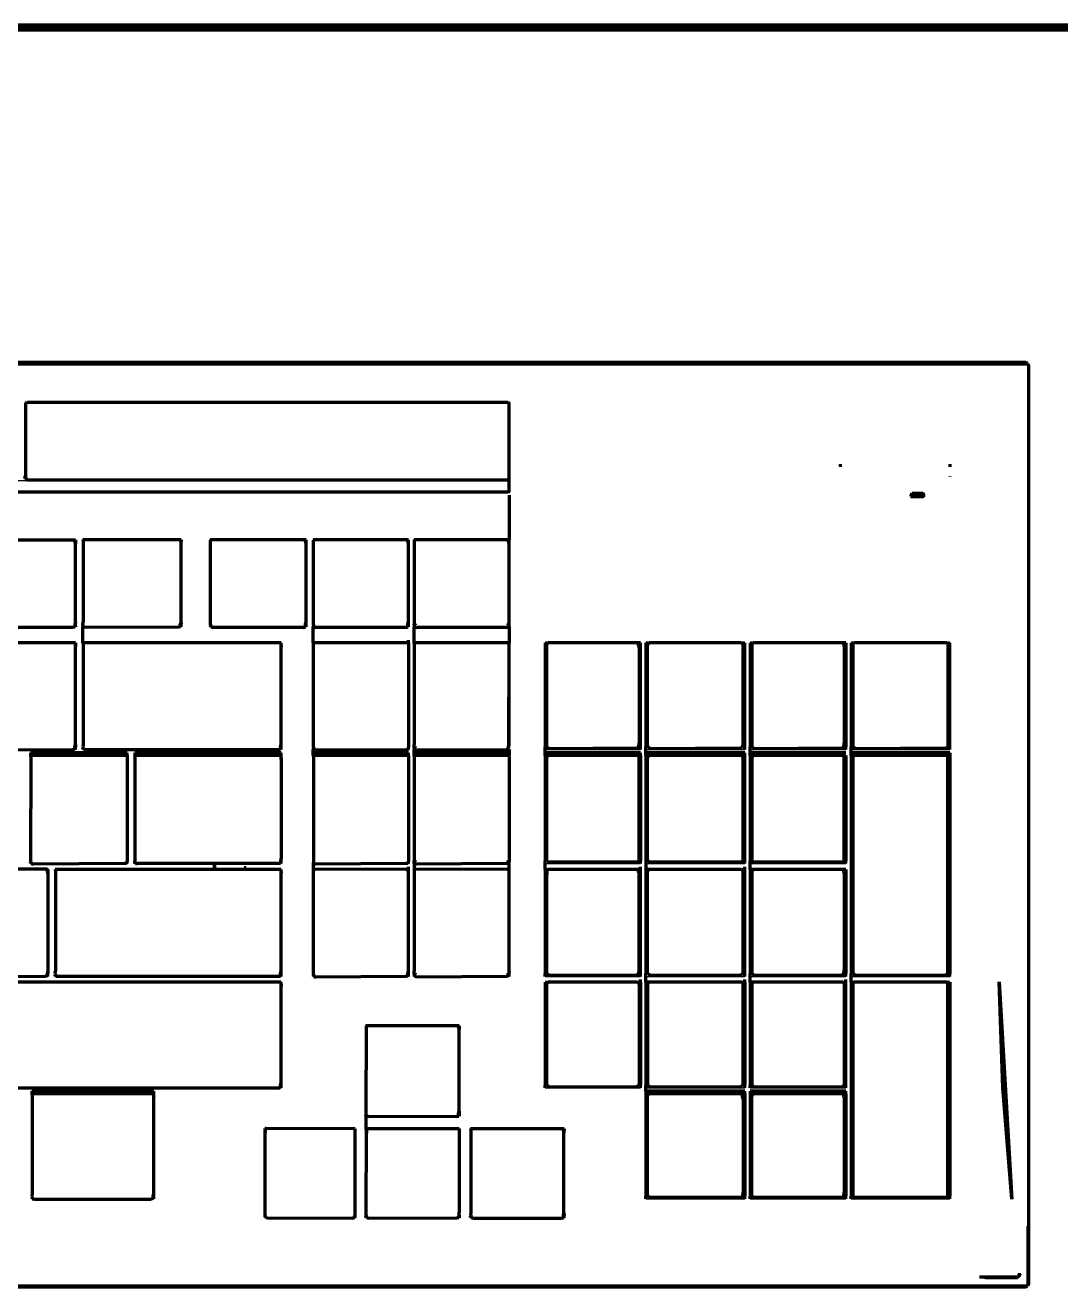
# Model space of a CAD drawing. Header units: millimetres. Extents: x 4307 to 31003, y 2809 to 20009.
# Drawn here: x 15031.8 to 15161.9, y 12631 to 12789.3 of the extents above; entities that cross this region are included whole.
import ezdxf

# ---------------------------------------------------------------- set-up
doc = ezdxf.new("R2010")
doc.units = ezdxf.units.MM
doc.layers.add('ProfileEdges', color=7, linetype='Continuous')

msp = doc.modelspace()

# ---------------------------------------------------------------- linework, layer by layer
for p, q in [((15092.47, 12732.13), (14890.7, 12732.13)), ((15092.47, 12732.23), (15092.47, 12732.13)), ((15092.47, 12731.94), (15092.47, 12730.8)), ((14890.7, 12730.8), (15092.47, 12730.8)), ((15143.09, 12730.2), (15144.63, 12730.2)), ((15143.19, 12730.02), (15143.13, 12730.09)), ((15144.63, 12730.09), (15144.56, 12730.02)), ((15144.69, 12730.2), (15144.63, 12730.2)), ((15026.16, 12713.79), (15038.06, 12713.79)), ((15038.06, 12714.13), (15038.1, 12714.13)), ((15038.06, 12713.79), (15038.15, 12713.79)), ((15038.1, 12714.13), (15038.15, 12714.13)), ((15039.08, 12713.79), (15039.16, 12713.79)), ((15039.16, 12713.79), (15051.06, 12713.75)), ((15051.06, 12714.13), (15051.34, 12714.13)), ((15051.28, 12713.81), (15051.41, 12713.79)), ((15051.34, 12714.13), (15051.41, 12714.13)), ((15055.07, 12713.79), (15055.16, 12713.79)), ((15055.16, 12713.79), (15067.02, 12713.79)), ((15067.02, 12714.13), (15067.11, 12714.13)), ((15067.02, 12713.79), (15067.11, 12713.79)), ((15068, 12713.79), (15068.08, 12713.79)), ((15068.08, 12713.79), (15079.88, 12713.79)), ((15079.87, 12714.13), (15079.96, 12714.13)), ((15079.88, 12713.79), (15079.96, 12713.79)), ((15080.65, 12714.13), (15080.99, 12714.13)), ((15080.65, 12713.79), (15080.73, 12713.79)), ((15080.73, 12713.79), (15092.53, 12713.79)), ((15092.27, 12714.13), (15092.56, 12714.13)), ((15092.53, 12713.79), (15092.61, 12713.79)), ((15092.56, 12714.13), (15092.61, 12714.13)), ((15037.81, 12698.39), (15037.96, 12698.39)), ((15038.02, 12698.41), (15038.15, 12698.39)), ((15038.15, 12698.73), (15038.06, 12698.73)), ((15039.08, 12698.39), (15039.21, 12698.41)), ((15039.27, 12698.39), (15039.42, 12698.39)), ((15063.65, 12698.39), (15063.8, 12698.39)), ((15063.86, 12698.41), (15063.99, 12698.39)), ((15063.9, 12698.73), (15063.99, 12698.73)), ((15068, 12698.39), (15068.12, 12698.41)), ((15068.12, 12698.41), (15068.16, 12698.39)), ((15068.16, 12698.39), (15068.19, 12698.39)), ((15079.62, 12698.39), (15079.88, 12698.39)), ((15079.87, 12698.73), (15079.96, 12698.73)), ((15079.88, 12698.39), (15079.96, 12698.39)), ((15080.65, 12698.73), (15080.99, 12698.73)), ((15080.65, 12698.39), (15080.73, 12698.39)), ((15080.73, 12698.39), (15080.99, 12698.39)), ((15092.27, 12698.73), (15092.54, 12698.73)), ((15092.27, 12698.39), (15092.42, 12698.39)), ((15092.48, 12698.41), (15092.61, 12698.39)), ((15092.54, 12698.73), (15092.61, 12698.73)), ((15092.61, 12698.73), (15092.59, 12699.03)), ((15092.61, 12698.39), (15092.61, 12698.73)), ((15097.1, 12698.73), (15097.33, 12698.73)), ((15097.1, 12698.39), (15109.1, 12698.39)), ((15097.33, 12698.73), (15097.62, 12698.73)), ((15108.58, 12698.73), (15108.86, 12698.73)), ((15108.86, 12698.73), (15109.1, 12698.73)), ((15109.78, 12698.73), (15110, 12698.73)), ((15109.78, 12698.39), (15122.17, 12698.39)), ((15110, 12698.73), (15110.3, 12698.73)), ((15121.66, 12698.73), (15121.89, 12698.73)), ((15121.89, 12698.73), (15122.17, 12698.73)), ((15122.85, 12698.73), (15123.07, 12698.73)), ((15122.85, 12698.39), (15134.87, 12698.39)), ((15123.07, 12698.73), (15123.37, 12698.73)), ((15134.36, 12698.73), (15134.63, 12698.73)), ((15134.63, 12698.73), (15134.87, 12698.73)), ((15135.56, 12698.73), (15135.78, 12698.73)), ((15135.56, 12698.39), (15147.92, 12698.39)), ((15135.78, 12698.73), (15135.83, 12698.73)), ((15135.99, 12698.73), (15136.07, 12698.73)), ((15147.4, 12698.73), (15147.7, 12698.73)), ((15147.7, 12698.73), (15147.92, 12698.73)), ((15092.59, 12697.53), (15092.61, 12697.64)), ((15044.55, 12684.44), (15044.64, 12684.44)), ((15063.9, 12684.44), (15063.99, 12684.44)), ((15079.88, 12684.44), (15079.96, 12684.44)), ((15080.65, 12684.44), (15080.99, 12684.44)), ((15092.27, 12684.44), (15092.61, 12684.44)), ((15097.1, 12684.44), (15097.33, 12684.44)), ((15097.33, 12684.44), (15108.88, 12684.44)), ((15108.88, 12684.44), (15109.1, 12684.44)), ((15109.78, 12684.44), (15110, 12684.44)), ((15110, 12684.44), (15121.95, 12684.44)), ((15121.95, 12684.44), (15122.17, 12684.44)), ((15122.85, 12684.44), (15123.07, 12684.44)), ((15123.07, 12684.44), (15134.65, 12684.44)), ((15134.65, 12684.44), (15134.87, 12684.44)), ((15032.5, 12684.1), (15032.58, 12684.1)), ((15032.58, 12684.1), (15044.3, 12684.07)), ((15044.55, 12684.1), (15044.64, 12684.1)), ((15045.58, 12684.1), (15045.67, 12684.1)), ((15063.86, 12684.12), (15063.99, 12684.1)), ((15068, 12684.1), (15068.08, 12684.1)), ((15068.08, 12684.1), (15079.62, 12684.07)), ((15079.88, 12684.1), (15079.96, 12684.1)), ((15080.65, 12684.1), (15080.73, 12684.1)), ((15080.73, 12684.1), (15092.27, 12684.07)), ((15092.53, 12684.1), (15092.61, 12684.1)), ((15097.1, 12684.1), (15109.1, 12684.1)), ((15109.78, 12684.1), (15122.17, 12684.1)), ((15122.85, 12684.1), (15134.87, 12684.1)), ((15022.73, 12669.93), (15034.33, 12669.9)), ((15034.54, 12669.95), (15034.67, 12669.93)), ((15034.67, 12670.27), (15034.58, 12670.27)), ((15035.61, 12670.27), (15035.69, 12670.27)), ((15035.61, 12669.93), (15035.69, 12669.93)), ((15063.86, 12669.95), (15063.99, 12669.93)), ((15063.9, 12670.27), (15063.99, 12670.27)), ((15068, 12669.93), (15068.08, 12669.93)), ((15068.08, 12669.93), (15079.62, 12669.9)), ((15079.83, 12669.95), (15079.96, 12669.93)), ((15079.88, 12670.27), (15079.96, 12670.27)), ((15080.65, 12670.27), (15080.99, 12670.27)), ((15080.65, 12669.93), (15080.78, 12669.95)), ((15080.81, 12669.93), (15092.27, 12669.9)), ((15092.27, 12670.27), (15092.54, 12670.27)), ((15092.48, 12669.95), (15092.61, 12669.93)), ((15092.54, 12670.27), (15092.61, 12670.27)), ((15097.1, 12670.27), (15097.33, 12670.27)), ((15097.1, 12669.93), (15109.1, 12669.93)), ((15097.33, 12670.27), (15097.62, 12670.27)), ((15108.58, 12670.27), (15108.86, 12670.27)), ((15108.86, 12670.27), (15109.1, 12670.27)), ((15109.78, 12670.27), (15110, 12670.27)), ((15109.78, 12669.93), (15122.17, 12669.93)), ((15110, 12670.27), (15110.3, 12670.27)), ((15121.66, 12670.27), (15121.95, 12670.27)), ((15121.95, 12670.27), (15122.17, 12670.27)), ((15122.85, 12670.27), (15123.07, 12670.27)), ((15122.85, 12669.93), (15134.87, 12669.93)), ((15123.07, 12670.27), (15123.37, 12670.27)), ((15134.36, 12670.27), (15134.63, 12670.27)), ((15134.63, 12670.27), (15134.87, 12670.27)), ((15135.56, 12670.27), (15135.83, 12670.27)), ((15135.56, 12669.93), (15147.92, 12669.93)), ((15135.99, 12670.27), (15136.07, 12670.27)), ((15147.4, 12670.27), (15147.66, 12670.27)), ((15147.66, 12670.27), (15147.92, 12670.27)), ((15063.65, 12655.94), (15063.8, 12655.94)), ((15063.86, 12655.95), (15063.99, 12655.94)), ((15063.9, 12656.27), (15063.99, 12656.27)), ((15097.1, 12656.27), (15097.33, 12656.27)), ((15097.1, 12655.94), (15109.1, 12655.94)), ((15097.33, 12656.27), (15097.62, 12656.27)), ((15108.58, 12656.27), (15108.88, 12656.27)), ((15108.88, 12656.27), (15109.1, 12656.27)), ((15109.78, 12656.27), (15110.03, 12656.27)), ((15109.78, 12655.94), (15122.17, 12655.94)), ((15110.03, 12656.27), (15110.3, 12656.27)), ((15121.66, 12656.27), (15121.95, 12656.27)), ((15121.95, 12656.27), (15122.17, 12656.27)), ((15122.85, 12656.27), (15123.1, 12656.27)), ((15122.85, 12655.94), (15134.87, 12655.94)), ((15123.1, 12656.27), (15123.37, 12656.27)), ((15134.36, 12656.27), (15134.65, 12656.27)), ((15134.65, 12656.27), (15134.87, 12656.27)), ((15086.25, 12652.72), (15086.32, 12652.72)), ((15074.62, 12652.38), (15074.71, 12652.38)), ((15074.71, 12652.38), (15085.97, 12652.35)), ((15086.23, 12652.38), (15086.32, 12652.38)), ((15032.68, 12642.35), (15032.76, 12642.35)), ((15032.68, 12642.02), (15032.76, 12642.02)), ((15047.85, 12642.03), (15047.98, 12642.02)), ((15047.9, 12642.35), (15047.98, 12642.35)), ((15109.78, 12642.35), (15110, 12642.35)), ((15109.78, 12642.02), (15122.17, 12642.02)), ((15110, 12642.35), (15121.93, 12642.35)), ((15121.93, 12642.35), (15122.17, 12642.35)), ((15122.85, 12642.35), (15123.07, 12642.35)), ((15122.85, 12642.02), (15134.87, 12642.02)), ((15123.07, 12642.35), (15134.63, 12642.35)), ((15134.63, 12642.35), (15134.87, 12642.35)), ((15135.56, 12642.35), (15135.81, 12642.35)), ((15135.56, 12642.02), (15147.92, 12642.02)), ((15135.81, 12642.35), (15147.66, 12642.35)), ((15147.66, 12642.35), (15147.92, 12642.35)), ((15087.76, 12639.97), (15087.85, 12639.97)), ((15099.41, 12639.97), (15099.49, 12639.97)), ((15061.93, 12639.67), (15062.06, 12639.68)), ((15062.09, 12639.67), (15062.27, 12639.67)), ((15072.9, 12639.64), (15073.16, 12639.64)), ((15073.16, 12639.64), (15073.25, 12639.64)), ((15074.62, 12639.64), (15074.71, 12639.64)), ((15085.97, 12639.64), (15086.23, 12639.64)), ((15086.23, 12639.64), (15086.32, 12639.64)), ((15087.76, 12639.64), (15087.85, 12639.64)), ((15099.15, 12639.64), (15099.41, 12639.64)), ((15099.41, 12639.64), (15099.49, 12639.64)), ((15157.63, 12631.31), (15157.63, 12638.59)), ((15157.74, 12631.46), (15157.74, 12639.77)), ((15156.46, 12632.07), (15156.76, 12632.46)), ((15156.76, 12632.46), (15156.81, 12632.45)), ((15156.79, 12632.26), (15156.81, 12632.45)), ((15156.81, 12632.49), (15156.81, 12632.45)), ((15157.63, 12631.31), (15157.47, 12631.15)), ((15157.74, 12631.46), (15157.63, 12631.31))]:
    msp.add_line(p, q)
at = {"layer": 'ProfileEdges', "lineweight": 211}
for p, q in [((15312.73, 12789.29), (14845.97, 12789.27)), ((15331.09, 12788.66), (14846.04, 12788.66)), ((14864.41, 12789.05), (15312.71, 12789.05)), ((14858.47, 12746.77), (15157.67, 12746.79)), ((15157.52, 12746.95), (14858.64, 12746.95)), ((15157.67, 12746.79), (15157.52, 12746.95)), ((15157.67, 12746.79), (15157.87, 12746.6)), ((15157.87, 12631.3), (15157.87, 12746.6)), ((15031.89, 12741.84), (15032.03, 12741.98)), ((15031.89, 12732.57), (15031.89, 12741.84)), ((15032.03, 12741.98), (15092.47, 12741.98)), ((15092.47, 12741.98), (15092.61, 12741.84)), ((15092.61, 12732.39), (15092.61, 12741.84)), ((15134.21, 12733.86), (15134.21, 12734.2)), ((15147.92, 12734.19), (15147.92, 12733.86)), ((15031.62, 12732.57), (15031.89, 12732.57)), ((15031.89, 12732.57), (15031.89, 12732.38)), ((15031.89, 12732.57), (15032.03, 12732.57)), ((15032.03, 12732.23), (15031.89, 12732.38)), ((15032.03, 12732.23), (15092.47, 12732.23)), ((15092.47, 12732.57), (15092.61, 12732.39)), ((15092.47, 12732.23), (15092.61, 12732.39)), ((15092.61, 12730.82), (15092.61, 12732.39)), ((15147.92, 12732.69), (15147.92, 12732.64)), ((15092.47, 12730.67), (14890.7, 12730.67)), ((15092.47, 12730.67), (15092.61, 12730.82)), ((15092.61, 12730.72), (15092.61, 12730.82)), ((15092.61, 12730.32), (15092.61, 12724.69)), ((15143.09, 12730.2), (15143.08, 12730.14)), ((15143.08, 12730.14), (15143.13, 12730.09)), ((15143.08, 12730.14), (15144.63, 12730.14)), ((15143.09, 12730.2), (15143.13, 12730.41)), ((15143.13, 12730.57), (15143.13, 12730.44)), ((15143.13, 12730.44), (15143.19, 12730.52)), ((15143.13, 12730.41), (15143.13, 12730.44)), ((15144.56, 12730.52), (15143.19, 12730.52)), ((15144.63, 12730.44), (15144.56, 12730.52)), ((15144.63, 12730.44), (15144.63, 12730.6)), ((15144.63, 12730.44), (15144.63, 12730.2)), ((15144.63, 12730.2), (15144.63, 12730.14)), ((15144.63, 12730.14), (15144.63, 12730.09)), ((15144.69, 12730.14), (15144.63, 12730.14)), ((15026.13, 12724.7), (15038.04, 12724.69)), ((15038.04, 12724.69), (15038.06, 12724.59)), ((15038.04, 12724.69), (15038.15, 12724.69)), ((15038.13, 12724.2), (15038.06, 12724.59)), ((15038.15, 12724.69), (15038.13, 12724.2)), ((15038.13, 12714.43), (15038.13, 12724.2)), ((15039.15, 12724.69), (15039.08, 12724.69)), ((15039.08, 12724.69), (15039.1, 12724.58)), ((15039.15, 12724.69), (15039.1, 12724.58)), ((15039.1, 12724.58), (15039.1, 12714.43)), ((15051.33, 12724.69), (15039.15, 12724.69)), ((15051.33, 12724.69), (15051.38, 12724.2)), ((15051.41, 12724.69), (15051.33, 12724.69)), ((15051.41, 12724.69), (15051.38, 12724.2)), ((15051.38, 12724.2), (15051.38, 12714.43)), ((15055.12, 12724.7), (15055.07, 12724.69)), ((15055.07, 12724.69), (15055.09, 12724.58)), ((15055.12, 12724.7), (15055.09, 12724.58)), ((15055.09, 12714.05), (15055.09, 12724.58)), ((15067, 12724.69), (15055.12, 12724.7)), ((15067, 12724.69), (15067.02, 12724.59)), ((15067.11, 12724.69), (15067, 12724.69)), ((15067.09, 12724.2), (15067.02, 12724.59)), ((15067.09, 12724.2), (15067.11, 12724.69)), ((15067.09, 12714.43), (15067.09, 12724.2)), ((15068.05, 12724.7), (15068, 12724.69)), ((15068, 12724.69), (15068.02, 12724.58)), ((15068.05, 12724.7), (15068.02, 12724.58)), ((15068.02, 12714.05), (15068.02, 12724.58)), ((15079.86, 12724.69), (15068.05, 12724.7)), ((15079.86, 12724.69), (15079.88, 12724.59)), ((15079.96, 12724.69), (15079.86, 12724.69)), ((15079.94, 12724.2), (15079.88, 12724.59)), ((15079.94, 12724.2), (15079.96, 12724.69)), ((15079.94, 12714.43), (15079.94, 12724.2)), ((15080.65, 12724.69), (15080.67, 12724.58)), ((15080.7, 12724.69), (15080.65, 12724.69)), ((15080.7, 12724.69), (15080.67, 12724.58)), ((15080.67, 12724.58), (15080.67, 12714.43)), ((15092.51, 12724.69), (15080.7, 12724.69)), ((15092.51, 12724.69), (15092.53, 12724.59)), ((15092.61, 12724.69), (15092.51, 12724.69)), ((15092.59, 12724.2), (15092.53, 12724.59)), ((15092.59, 12724.2), (15092.61, 12724.69)), ((15092.59, 12714.43), (15092.59, 12724.2)), ((15038.13, 12714.43), (15038.06, 12714.13)), ((15038.13, 12714.43), (15038.1, 12714.13)), ((15039.08, 12714.06), (15039.1, 12714.43)), ((15051.38, 12714.43), (15051.34, 12714.13)), ((15051.38, 12714.43), (15051.41, 12714.13)), ((15067.02, 12714.13), (15067.09, 12714.43)), ((15067.11, 12714.13), (15067.09, 12714.43)), ((15079.87, 12714.13), (15079.94, 12714.43)), ((15079.96, 12714.13), (15079.94, 12714.43)), ((15080.67, 12714.43), (15080.65, 12714.13)), ((15092.56, 12714.13), (15092.59, 12714.43)), ((15092.61, 12714.13), (15092.59, 12714.43)), ((15037.81, 12713.7), (15026.42, 12713.7)), ((15038.06, 12713.79), (15037.81, 12713.7)), ((15038.06, 12714.13), (15038.06, 12713.79)), ((15038.1, 12714.13), (15038.15, 12713.79)), ((15039.08, 12714.06), (15039.08, 12713.79)), ((15039.16, 12713.79), (15039.08, 12714.06)), ((15039.08, 12711.77), (15039.08, 12713.79)), ((15039.42, 12713.7), (15039.16, 12713.79)), ((15051.06, 12713.75), (15039.42, 12713.7)), ((15051.28, 12713.81), (15051.06, 12713.75)), ((15051.28, 12713.81), (15051.32, 12714.04)), ((15051.34, 12714.13), (15051.32, 12714.04)), ((15051.41, 12713.79), (15051.41, 12714.13)), ((15055.09, 12714.05), (15055.07, 12713.79)), ((15055.09, 12714.05), (15055.16, 12713.79)), ((15055.16, 12713.79), (15055.41, 12713.7)), ((15066.76, 12713.7), (15055.41, 12713.7)), ((15066.76, 12713.7), (15067.02, 12713.79)), ((15067.02, 12713.79), (15067.02, 12714.13)), ((15067.11, 12713.79), (15067.11, 12714.13)), ((15068.02, 12714.05), (15068, 12713.79)), ((15068, 12711.77), (15068, 12713.79)), ((15068.02, 12714.05), (15068.08, 12713.79)), ((15068.08, 12713.79), (15068.34, 12713.7)), ((15079.62, 12713.7), (15068.34, 12713.7)), ((15079.62, 12713.7), (15079.88, 12713.79)), ((15079.88, 12713.79), (15079.87, 12714.13)), ((15079.96, 12713.79), (15079.96, 12714.13)), ((15080.65, 12714.04), (15080.65, 12714.13)), ((15080.65, 12714.04), (15080.73, 12713.79)), ((15080.65, 12714.04), (15080.65, 12713.79)), ((15080.65, 12711.77), (15080.65, 12713.79)), ((15080.73, 12713.79), (15080.99, 12713.7)), ((15092.27, 12713.7), (15080.99, 12713.7)), ((15092.27, 12713.7), (15092.53, 12713.79)), ((15092.53, 12713.79), (15092.56, 12714.13)), ((15092.61, 12713.79), (15092.61, 12714.13)), ((15092.61, 12713.79), (15092.61, 12711.77)), ((15038.08, 12711.77), (15026.15, 12711.77)), ((15038.08, 12711.77), (15038.13, 12711.28)), ((15038.15, 12711.77), (15038.08, 12711.77)), ((15038.15, 12711.77), (15038.13, 12711.28)), ((15038.13, 12699.03), (15038.13, 12711.28)), ((15039.15, 12711.77), (15039.08, 12711.77)), ((15039.08, 12711.77), (15039.1, 12711.66)), ((15039.15, 12711.77), (15039.1, 12711.66)), ((15039.1, 12711.66), (15039.1, 12699.03)), ((15063.92, 12711.77), (15039.15, 12711.77)), ((15063.92, 12711.77), (15063.97, 12711.28)), ((15063.99, 12711.77), (15063.92, 12711.77)), ((15063.97, 12711.28), (15063.99, 12711.77)), ((15063.97, 12699.03), (15063.97, 12711.28)), ((15068, 12711.77), (15068.02, 12711.66)), ((15068.05, 12711.77), (15068, 12711.77)), ((15068.02, 12711.66), (15068.05, 12711.77)), ((15068.02, 12698.65), (15068.02, 12711.66)), ((15079.91, 12711.78), (15068.05, 12711.77)), ((15079.91, 12711.78), (15079.96, 12711.93)), ((15079.94, 12711.66), (15079.91, 12711.78)), ((15079.96, 12711.77), (15079.91, 12711.78)), ((15079.96, 12711.77), (15079.94, 12711.66)), ((15079.94, 12711.66), (15079.94, 12699.03)), ((15079.96, 12711.93), (15079.96, 12712.11)), ((15079.96, 12711.77), (15079.96, 12711.93)), ((15080.7, 12711.77), (15080.65, 12711.77)), ((15080.65, 12711.77), (15080.67, 12711.66)), ((15080.67, 12711.66), (15080.7, 12711.77)), ((15080.67, 12711.66), (15080.67, 12699.03)), ((15092.54, 12711.79), (15080.7, 12711.77)), ((15092.59, 12711.28), (15092.54, 12711.79)), ((15092.61, 12711.77), (15092.54, 12711.79)), ((15092.54, 12698.73), (15092.59, 12711.28)), ((15092.59, 12711.28), (15092.61, 12711.77)), ((15092.59, 12699.03), (15092.59, 12711.28)), ((15097.36, 12711.73), (15097.1, 12711.77)), ((15097.1, 12711.77), (15097.1, 12698.73)), ((15097.3, 12711.47), (15097.36, 12711.73)), ((15097.3, 12711.47), (15097.3, 12698.84)), ((15097.36, 12711.73), (15097.48, 12711.77)), ((15107.22, 12711.77), (15097.48, 12711.77)), ((15108.58, 12711.77), (15107.22, 12711.77)), ((15108.8, 12711.71), (15108.58, 12711.77)), ((15109.1, 12711.77), (15108.58, 12711.77)), ((15108.84, 12711.48), (15108.8, 12711.71)), ((15108.84, 12711.48), (15108.91, 12711.09)), ((15108.91, 12711.09), (15108.91, 12699.22)), ((15109.1, 12698.73), (15109.1, 12711.77)), ((15110.04, 12711.73), (15109.78, 12711.77)), ((15109.78, 12711.77), (15109.78, 12698.73)), ((15110.04, 12711.73), (15109.98, 12711.47)), ((15109.98, 12698.84), (15109.98, 12711.47)), ((15110.04, 12711.73), (15110.16, 12711.77)), ((15121.79, 12711.77), (15110.16, 12711.77)), ((15121.79, 12711.77), (15121.91, 12711.73)), ((15122.17, 12711.77), (15121.91, 12711.73)), ((15121.91, 12711.73), (15121.98, 12711.09)), ((15121.98, 12699.22), (15121.98, 12711.09)), ((15122.17, 12698.73), (15122.17, 12711.77)), ((15122.85, 12711.77), (15122.85, 12698.73)), ((15123.11, 12711.73), (15122.85, 12711.77)), ((15123.11, 12711.73), (15123.05, 12711.47)), ((15123.05, 12711.47), (15123.05, 12698.84)), ((15123.11, 12711.73), (15123.23, 12711.77)), ((15132.99, 12711.77), (15123.23, 12711.77)), ((15134.36, 12711.77), (15132.99, 12711.77)), ((15134.57, 12711.71), (15134.36, 12711.77)), ((15134.87, 12711.77), (15134.36, 12711.77)), ((15134.57, 12711.71), (15134.62, 12711.48)), ((15134.62, 12711.48), (15134.68, 12711.09)), ((15134.68, 12711.09), (15134.68, 12699.22)), ((15134.87, 12711.77), (15134.87, 12698.73)), ((15135.81, 12711.73), (15135.56, 12711.77)), ((15135.56, 12711.77), (15135.56, 12698.73)), ((15135.75, 12711.47), (15135.81, 12711.73)), ((15135.75, 12711.47), (15135.75, 12698.84)), ((15135.81, 12711.73), (15135.93, 12711.77)), ((15147.54, 12711.77), (15135.93, 12711.77)), ((15147.54, 12711.77), (15147.66, 12711.73)), ((15147.92, 12711.77), (15147.66, 12711.73)), ((15147.66, 12711.73), (15147.73, 12711.47)), ((15147.73, 12698.84), (15147.73, 12711.47)), ((15147.92, 12698.73), (15147.92, 12711.77)), ((15037.96, 12698.39), (15037.81, 12698.36)), ((15038.02, 12698.41), (15037.96, 12698.39)), ((15038.06, 12698.64), (15038.02, 12698.41)), ((15038.06, 12698.73), (15038.13, 12699.03)), ((15038.06, 12698.64), (15038.06, 12698.73)), ((15038.13, 12699.03), (15038.15, 12698.73)), ((15038.15, 12698.39), (15038.15, 12698.73)), ((15039.1, 12699.03), (15039.08, 12698.73)), ((15039.1, 12698.65), (15039.08, 12698.73)), ((15039.08, 12698.39), (15039.1, 12698.65)), ((15039.21, 12698.41), (15039.1, 12698.65)), ((15039.27, 12698.39), (15039.21, 12698.41)), ((15039.42, 12698.36), (15039.27, 12698.39)), ((15063.65, 12698.36), (15063.8, 12698.39)), ((15063.8, 12698.39), (15063.86, 12698.41)), ((15063.9, 12698.64), (15063.86, 12698.41)), ((15063.9, 12698.73), (15063.97, 12699.03)), ((15063.9, 12698.64), (15063.9, 12698.73)), ((15063.99, 12698.73), (15063.97, 12699.03)), ((15063.99, 12698.39), (15063.99, 12698.73)), ((15068.02, 12698.65), (15068, 12698.39)), ((15068, 12697.98), (15068, 12698.39)), ((15068.02, 12698.65), (15068.12, 12698.41)), ((15068.19, 12698.39), (15068.12, 12698.41)), ((15068.34, 12698.3), (15068.19, 12698.39)), ((15079.88, 12698.39), (15079.62, 12698.3)), ((15079.88, 12698.39), (15079.94, 12698.65)), ((15079.94, 12699.03), (15079.96, 12698.73)), ((15079.96, 12698.73), (15079.94, 12698.65)), ((15079.96, 12698.39), (15079.94, 12698.65)), ((15080.65, 12698.73), (15080.67, 12699.03)), ((15080.67, 12698.65), (15080.65, 12698.73)), ((15080.65, 12698.52), (15080.67, 12698.65)), ((15080.65, 12698.52), (15080.65, 12698.39)), ((15080.65, 12697.98), (15080.65, 12698.39)), ((15080.67, 12698.65), (15080.73, 12698.39)), ((15080.99, 12698.3), (15080.73, 12698.39)), ((15092.42, 12698.39), (15092.27, 12698.36)), ((15092.48, 12698.41), (15092.42, 12698.39)), ((15092.48, 12698.41), (15092.53, 12698.64)), ((15092.53, 12697.79), (15092.48, 12698.41)), ((15092.53, 12698.64), (15092.54, 12698.73)), ((15092.54, 12698.73), (15092.59, 12699.03)), ((15092.61, 12698.39), (15092.61, 12697.98)), ((15097.1, 12698.39), (15097.1, 12698.73)), ((15097.1, 12697.98), (15097.1, 12698.39)), ((15097.33, 12698.73), (15097.3, 12698.84)), ((15097.36, 12698.58), (15097.33, 12698.73)), ((15097.62, 12698.49), (15097.36, 12698.58)), ((15108.58, 12698.55), (15097.62, 12698.49)), ((15108.58, 12698.55), (15108.84, 12698.58)), ((15108.84, 12698.58), (15108.86, 12698.73)), ((15108.86, 12698.73), (15108.91, 12699.22)), ((15109.1, 12698.39), (15109.1, 12698.73)), ((15109.78, 12698.39), (15109.78, 12698.73)), ((15109.78, 12697.98), (15109.78, 12698.39)), ((15109.98, 12698.84), (15110, 12698.73)), ((15110, 12698.73), (15110.04, 12698.58)), ((15110.04, 12698.58), (15110.3, 12698.49)), ((15121.66, 12698.55), (15110.3, 12698.49)), ((15121.87, 12698.6), (15121.66, 12698.55)), ((15121.89, 12698.73), (15121.87, 12698.6)), ((15121.91, 12698.83), (15121.89, 12698.73)), ((15121.98, 12699.22), (15121.91, 12698.83)), ((15122.17, 12698.39), (15122.17, 12698.73)), ((15122.85, 12698.39), (15122.85, 12698.73)), ((15122.85, 12697.98), (15122.85, 12698.39)), ((15123.07, 12698.73), (15123.05, 12698.84)), ((15123.11, 12698.58), (15123.07, 12698.73)), ((15123.11, 12698.58), (15123.37, 12698.49)), ((15134.36, 12698.55), (15123.37, 12698.49)), ((15134.36, 12698.55), (15134.62, 12698.58)), ((15134.62, 12698.58), (15134.63, 12698.73)), ((15134.63, 12698.73), (15134.68, 12699.22)), ((15134.87, 12698.39), (15134.87, 12698.73)), ((15135.56, 12698.39), (15135.56, 12698.73)), ((15135.56, 12697.98), (15135.56, 12698.39)), ((15135.75, 12698.84), (15135.78, 12698.73)), ((15135.78, 12698.73), (15135.81, 12698.58)), ((15136.07, 12698.49), (15135.81, 12698.58)), ((15147.4, 12698.55), (15136.07, 12698.49)), ((15147.66, 12698.58), (15147.4, 12698.55)), ((15147.66, 12698.58), (15147.7, 12698.73)), ((15147.7, 12698.73), (15147.73, 12698.84)), ((15147.92, 12698.39), (15147.92, 12698.73)), ((15037.81, 12698.36), (15026.42, 12698.3)), ((15032.5, 12697.98), (15032.5, 12697.64)), ((15044.64, 12697.98), (15032.5, 12697.98)), ((15032.57, 12697.64), (15032.5, 12697.64)), ((15032.5, 12697.64), (15032.52, 12697.53)), ((15032.52, 12697.53), (15032.5, 12684.44)), ((15032.57, 12697.64), (15032.52, 12697.53)), ((15032.63, 12697.77), (15032.57, 12697.64)), ((15044.59, 12697.64), (15032.57, 12697.64)), ((15032.84, 12697.88), (15032.63, 12697.77)), ((15044.3, 12697.88), (15032.84, 12697.88)), ((15063.65, 12698.36), (15039.42, 12698.36)), ((15044.3, 12697.88), (15044.55, 12697.79)), ((15044.59, 12697.64), (15044.55, 12697.79)), ((15044.62, 12697.53), (15044.59, 12697.64)), ((15044.64, 12697.64), (15044.59, 12697.64)), ((15044.64, 12697.64), (15044.62, 12697.53)), ((15044.62, 12697.53), (15044.62, 12684.74)), ((15044.64, 12697.64), (15044.64, 12697.98)), ((15045.58, 12697.98), (15045.58, 12697.64)), ((15063.99, 12697.98), (15045.58, 12697.98)), ((15045.63, 12697.64), (15045.58, 12697.64)), ((15045.58, 12697.64), (15045.61, 12697.53)), ((15045.61, 12697.53), (15045.58, 12684.44)), ((15045.61, 12697.53), (15045.63, 12697.64)), ((15045.63, 12697.64), (15045.67, 12697.79)), ((15063.92, 12697.64), (15045.63, 12697.64)), ((15045.93, 12697.82), (15045.67, 12697.79)), ((15063.65, 12697.82), (15045.93, 12697.82)), ((15063.65, 12697.82), (15063.9, 12697.79)), ((15063.9, 12697.79), (15063.92, 12697.64)), ((15063.92, 12697.64), (15063.97, 12697.15)), ((15063.99, 12697.64), (15063.92, 12697.64)), ((15063.97, 12697.15), (15063.99, 12697.64)), ((15063.97, 12697.15), (15063.97, 12684.74)), ((15063.99, 12697.64), (15063.99, 12697.98)), ((15079.96, 12697.98), (15068, 12697.98)), ((15068, 12697.64), (15068, 12697.98)), ((15068.07, 12697.64), (15068, 12697.64)), ((15068, 12697.64), (15068.02, 12697.53)), ((15068.07, 12697.64), (15068.02, 12697.53)), ((15068.02, 12697.53), (15068.02, 12684.36)), ((15068.12, 12697.77), (15068.07, 12697.64)), ((15079.91, 12697.64), (15068.07, 12697.64)), ((15068.34, 12697.88), (15068.12, 12697.77)), ((15079.62, 12698.3), (15068.34, 12698.3)), ((15079.62, 12697.88), (15068.34, 12697.88)), ((15079.88, 12697.79), (15079.62, 12697.88)), ((15079.91, 12697.64), (15079.88, 12697.79)), ((15079.94, 12697.53), (15079.91, 12697.64)), ((15079.96, 12697.64), (15079.91, 12697.64)), ((15079.96, 12697.64), (15079.94, 12697.53)), ((15079.94, 12697.53), (15079.94, 12684.74)), ((15079.96, 12697.64), (15079.96, 12697.98)), ((15092.61, 12697.98), (15080.65, 12697.98)), ((15080.65, 12697.64), (15080.65, 12697.98)), ((15080.7, 12697.64), (15080.65, 12697.64)), ((15080.65, 12697.64), (15080.67, 12697.53)), ((15080.67, 12697.53), (15080.65, 12684.44)), ((15080.67, 12697.53), (15080.7, 12697.64)), ((15080.7, 12697.64), (15080.73, 12697.79)), ((15092.56, 12697.64), (15080.7, 12697.64)), ((15080.73, 12697.79), (15080.99, 12697.88)), ((15092.27, 12698.36), (15080.99, 12698.3)), ((15092.27, 12697.88), (15080.99, 12697.88)), ((15092.53, 12697.79), (15092.27, 12697.88)), ((15092.56, 12697.64), (15092.53, 12697.79)), ((15092.59, 12697.53), (15092.56, 12697.64)), ((15092.61, 12697.64), (15092.56, 12697.64)), ((15092.59, 12697.53), (15092.59, 12684.74)), ((15092.61, 12697.98), (15092.61, 12697.64)), ((15109.1, 12697.98), (15097.1, 12697.98)), ((15097.1, 12697.64), (15097.1, 12697.98)), ((15097.1, 12697.64), (15097.1, 12684.44)), ((15097.52, 12697.64), (15097.1, 12697.64)), ((15097.4, 12697.58), (15097.3, 12697.34)), ((15097.3, 12697.34), (15097.3, 12684.55)), ((15097.52, 12697.64), (15097.4, 12697.58)), ((15097.62, 12697.69), (15097.52, 12697.64)), ((15108.72, 12697.64), (15097.52, 12697.64)), ((15108.58, 12697.69), (15097.62, 12697.69)), ((15108.58, 12697.69), (15108.72, 12697.64)), ((15108.72, 12697.64), (15108.84, 12697.6)), ((15109.1, 12697.64), (15108.84, 12697.6)), ((15108.84, 12697.6), (15108.91, 12697.34)), ((15108.91, 12684.55), (15108.91, 12697.34)), ((15109.1, 12697.64), (15109.1, 12697.98)), ((15109.1, 12697.64), (15109.1, 12684.44)), ((15122.17, 12697.98), (15109.78, 12697.98)), ((15109.78, 12697.64), (15109.78, 12697.98)), ((15110.2, 12697.64), (15109.78, 12697.64)), ((15109.78, 12697.64), (15109.78, 12684.44)), ((15110.08, 12697.58), (15109.98, 12697.34)), ((15109.98, 12684.55), (15109.98, 12697.34)), ((15110.2, 12697.64), (15110.08, 12697.58)), ((15110.3, 12697.69), (15110.2, 12697.64)), ((15121.79, 12697.64), (15110.2, 12697.64)), ((15121.66, 12697.69), (15110.3, 12697.69)), ((15121.66, 12697.69), (15121.79, 12697.64)), ((15121.79, 12697.64), (15121.91, 12697.6)), ((15122.17, 12697.64), (15121.91, 12697.6)), ((15121.98, 12697.34), (15121.91, 12697.6)), ((15121.98, 12684.55), (15121.98, 12697.34)), ((15122.17, 12697.64), (15122.17, 12697.98)), ((15122.17, 12684.44), (15122.17, 12697.64)), ((15134.87, 12697.98), (15122.85, 12697.98)), ((15122.85, 12697.64), (15122.85, 12697.98)), ((15122.85, 12697.64), (15122.85, 12684.44)), ((15123.27, 12697.64), (15122.85, 12697.64)), ((15123.15, 12697.58), (15123.05, 12697.34)), ((15123.05, 12697.34), (15123.05, 12684.55)), ((15123.27, 12697.64), (15123.15, 12697.58)), ((15123.37, 12697.69), (15123.27, 12697.64)), ((15134.5, 12697.64), (15123.27, 12697.64)), ((15134.36, 12697.69), (15123.37, 12697.69)), ((15134.36, 12697.69), (15134.5, 12697.64)), ((15134.5, 12697.64), (15134.62, 12697.6)), ((15134.87, 12697.64), (15134.62, 12697.6)), ((15134.68, 12697.34), (15134.62, 12697.6)), ((15134.68, 12684.55), (15134.68, 12697.34)), ((15134.87, 12697.64), (15134.87, 12684.44)), ((15147.92, 12697.98), (15135.56, 12697.98)), ((15135.56, 12697.64), (15135.56, 12697.98)), ((15135.81, 12697.6), (15135.56, 12697.64)), ((15135.56, 12697.64), (15135.56, 12670.27)), ((15135.93, 12697.64), (15135.81, 12697.6)), ((15135.81, 12670.37), (15135.81, 12697.6)), ((15136.07, 12697.69), (15135.93, 12697.64)), ((15147.54, 12697.64), (15135.93, 12697.64)), ((15147.4, 12697.69), (15136.07, 12697.69)), ((15147.54, 12697.64), (15147.4, 12697.69)), ((15147.66, 12697.6), (15147.54, 12697.64)), ((15147.92, 12697.64), (15147.66, 12697.6)), ((15147.66, 12670.27), (15147.66, 12697.6)), ((15147.92, 12697.98), (15147.92, 12697.64)), ((15147.92, 12697.64), (15147.92, 12670.27)), ((15032.52, 12684.36), (15032.5, 12684.44)), ((15032.5, 12684.1), (15032.52, 12684.36)), ((15032.52, 12684.36), (15032.58, 12684.1)), ((15044.55, 12684.1), (15044.62, 12684.36)), ((15044.62, 12684.74), (15044.64, 12684.44)), ((15044.64, 12684.44), (15044.62, 12684.36)), ((15044.64, 12684.1), (15044.62, 12684.36)), ((15045.61, 12684.36), (15045.58, 12684.44)), ((15045.58, 12684.1), (15045.61, 12684.36)), ((15045.61, 12684.36), (15045.67, 12684.1)), ((15063.9, 12684.35), (15063.86, 12684.12)), ((15063.97, 12684.74), (15063.9, 12684.44)), ((15063.9, 12684.44), (15063.9, 12684.35)), ((15063.99, 12684.44), (15063.97, 12684.74)), ((15063.99, 12684.1), (15063.99, 12684.44)), ((15068.02, 12684.36), (15068, 12684.1)), ((15068.02, 12684.36), (15068.08, 12684.1)), ((15079.88, 12684.1), (15079.94, 12684.36)), ((15079.94, 12684.74), (15079.96, 12684.44)), ((15079.96, 12684.44), (15079.94, 12684.36)), ((15079.96, 12684.1), (15079.94, 12684.36)), ((15080.67, 12684.36), (15080.65, 12684.44)), ((15080.65, 12684.1), (15080.67, 12684.36)), ((15080.67, 12684.36), (15080.73, 12684.1)), ((15092.53, 12684.1), (15092.59, 12684.36)), ((15092.59, 12684.74), (15092.61, 12684.44)), ((15092.61, 12684.44), (15092.59, 12684.36)), ((15092.61, 12684.1), (15092.59, 12684.36)), ((15097.1, 12684.1), (15097.1, 12684.44)), ((15097.33, 12684.44), (15097.3, 12684.55)), ((15097.36, 12684.29), (15097.33, 12684.44)), ((15097.36, 12684.29), (15097.62, 12684.2)), ((15108.58, 12684.25), (15097.62, 12684.2)), ((15108.84, 12684.29), (15108.58, 12684.25)), ((15108.88, 12684.44), (15108.84, 12684.29)), ((15108.91, 12684.55), (15108.88, 12684.44)), ((15109.1, 12684.1), (15109.1, 12684.44)), ((15109.78, 12684.44), (15109.78, 12684.1)), ((15109.98, 12684.55), (15110, 12684.44)), ((15110, 12684.44), (15110.04, 12684.29)), ((15110.04, 12684.29), (15110.3, 12684.2)), ((15121.66, 12684.2), (15110.3, 12684.2)), ((15121.91, 12684.29), (15121.66, 12684.2)), ((15121.95, 12684.44), (15121.91, 12684.29)), ((15121.98, 12684.55), (15121.95, 12684.44)), ((15122.17, 12684.1), (15122.17, 12684.44)), ((15122.85, 12684.1), (15122.85, 12684.44)), ((15123.05, 12684.55), (15123.07, 12684.44)), ((15123.07, 12684.44), (15123.11, 12684.29)), ((15123.37, 12684.2), (15123.11, 12684.29)), ((15134.36, 12684.25), (15123.37, 12684.2)), ((15134.62, 12684.29), (15134.36, 12684.25)), ((15134.65, 12684.44), (15134.62, 12684.29)), ((15134.68, 12684.55), (15134.65, 12684.44)), ((15134.87, 12684.1), (15134.87, 12684.44)), ((15034.6, 12683.38), (15022.72, 12683.36)), ((15032.58, 12684.1), (15032.84, 12684.01)), ((15044.3, 12684.07), (15032.84, 12684.01)), ((15034.67, 12683.35), (15034.6, 12683.38)), ((15034.65, 12682.86), (15034.6, 12683.38)), ((15034.67, 12683.35), (15034.65, 12682.86)), ((15034.65, 12682.86), (15034.65, 12670.57)), ((15035.68, 12683.35), (15035.61, 12683.35)), ((15035.61, 12683.35), (15035.63, 12683.23)), ((15035.63, 12683.23), (15035.68, 12683.35)), ((15035.63, 12683.23), (15035.63, 12670.57)), ((15063.92, 12683.35), (15035.68, 12683.35)), ((15044.55, 12684.1), (15044.3, 12684.07)), ((15045.67, 12684.1), (15045.93, 12684.07)), ((15063.65, 12684.07), (15045.93, 12684.07)), ((15055.79, 12683.69), (15055.37, 12683.69)), ((15059.56, 12683.53), (15059.33, 12683.53)), ((15063.65, 12684.07), (15063.86, 12684.12)), ((15063.92, 12683.35), (15063.97, 12682.86)), ((15063.99, 12683.35), (15063.92, 12683.35)), ((15063.97, 12682.86), (15063.99, 12683.35)), ((15063.97, 12670.57), (15063.97, 12682.86)), ((15068, 12684.1), (15068, 12683.35)), ((15068.07, 12683.35), (15068, 12683.35)), ((15068, 12683.35), (15068.02, 12683.23)), ((15068.07, 12683.35), (15068.02, 12683.23)), ((15068.02, 12670.19), (15068.02, 12683.23)), ((15079.89, 12683.36), (15068.07, 12683.35)), ((15068.08, 12684.1), (15068.34, 12684.01)), ((15079.62, 12684.07), (15068.34, 12684.01)), ((15079.88, 12684.1), (15079.62, 12684.07)), ((15079.94, 12682.86), (15079.89, 12683.36)), ((15079.96, 12683.35), (15079.89, 12683.36)), ((15079.94, 12682.86), (15079.96, 12683.35)), ((15079.94, 12670.57), (15079.94, 12682.86)), ((15079.96, 12683.35), (15079.96, 12683.69)), ((15080.65, 12684.1), (15080.65, 12683.35)), ((15080.72, 12683.35), (15080.65, 12683.35)), ((15080.65, 12683.35), (15080.67, 12683.23)), ((15080.67, 12683.23), (15080.72, 12683.35)), ((15080.67, 12683.23), (15080.67, 12670.57)), ((15092.54, 12683.36), (15080.72, 12683.35)), ((15080.73, 12684.1), (15080.99, 12684.01)), ((15092.27, 12684.07), (15080.99, 12684.01)), ((15092.53, 12684.1), (15092.27, 12684.07)), ((15092.59, 12682.86), (15092.54, 12683.36)), ((15092.61, 12683.35), (15092.54, 12683.36)), ((15092.59, 12682.86), (15092.61, 12683.35)), ((15092.59, 12670.57), (15092.59, 12682.86)), ((15092.61, 12683.35), (15092.61, 12684.1)), ((15097.1, 12683.35), (15097.1, 12684.1)), ((15097.1, 12683.35), (15097.1, 12670.27)), ((15097.36, 12683.31), (15097.1, 12683.35)), ((15097.3, 12683.05), (15097.36, 12683.31)), ((15097.3, 12683.05), (15097.3, 12670.38)), ((15097.48, 12683.35), (15097.36, 12683.31)), ((15097.36, 12682.66), (15097.36, 12683.31)), ((15107.22, 12683.35), (15097.48, 12683.35)), ((15108.58, 12683.34), (15107.22, 12683.35)), ((15109.1, 12683.35), (15108.58, 12683.34)), ((15108.8, 12683.29), (15108.58, 12683.34)), ((15108.84, 12683.06), (15108.8, 12683.29)), ((15108.84, 12683.06), (15108.91, 12682.67)), ((15108.91, 12670.76), (15108.91, 12682.67)), ((15109.1, 12683.35), (15109.1, 12683.69)), ((15109.1, 12670.27), (15109.1, 12683.35)), ((15109.78, 12684.1), (15109.78, 12683.35)), ((15109.78, 12683.35), (15109.78, 12670.27)), ((15110.2, 12683.35), (15109.78, 12683.35)), ((15110.08, 12683.29), (15109.98, 12683.05)), ((15109.98, 12670.38), (15109.98, 12683.05)), ((15110.2, 12683.35), (15110.08, 12683.29)), ((15121.79, 12683.35), (15110.2, 12683.35)), ((15121.79, 12683.35), (15121.91, 12683.31)), ((15122.17, 12683.35), (15121.91, 12683.31)), ((15121.91, 12683.31), (15121.98, 12683.05)), ((15121.98, 12670.38), (15121.98, 12683.05)), ((15122.17, 12683.35), (15122.17, 12683.69)), ((15122.17, 12670.27), (15122.17, 12683.35)), ((15122.85, 12683.35), (15122.85, 12684.1)), ((15122.85, 12683.35), (15122.85, 12670.27)), ((15123.27, 12683.35), (15122.85, 12683.35)), ((15123.15, 12683.29), (15123.05, 12683.05)), ((15123.05, 12683.05), (15123.05, 12670.38)), ((15123.27, 12683.35), (15123.15, 12683.29)), ((15132.99, 12683.35), (15123.27, 12683.35)), ((15134.36, 12683.34), (15132.99, 12683.35)), ((15134.87, 12683.35), (15134.36, 12683.34)), ((15134.57, 12683.29), (15134.36, 12683.34)), ((15134.62, 12683.06), (15134.57, 12683.29)), ((15134.62, 12683.06), (15134.68, 12682.67)), ((15134.68, 12682.67), (15134.68, 12670.76)), ((15134.87, 12683.35), (15134.87, 12670.27)), ((15034.54, 12669.95), (15034.33, 12669.9)), ((15034.54, 12669.95), (15034.58, 12670.18)), ((15034.65, 12670.57), (15034.58, 12670.27)), ((15034.58, 12670.27), (15034.58, 12670.18)), ((15034.65, 12670.57), (15034.67, 12670.27)), ((15034.67, 12669.93), (15034.67, 12670.27)), ((15035.61, 12670.27), (15035.63, 12670.57)), ((15035.63, 12670.19), (15035.61, 12670.27)), ((15035.61, 12669.93), (15035.63, 12670.19)), ((15035.63, 12670.19), (15035.69, 12669.93)), ((15035.95, 12669.9), (15035.69, 12669.93)), ((15063.65, 12669.9), (15063.86, 12669.95)), ((15063.86, 12669.95), (15063.9, 12670.18)), ((15063.9, 12670.27), (15063.97, 12670.57)), ((15063.9, 12670.18), (15063.9, 12670.27)), ((15063.99, 12670.27), (15063.97, 12670.57)), ((15063.99, 12669.93), (15063.99, 12670.27)), ((15068.02, 12670.19), (15068, 12669.93)), ((15068.02, 12670.19), (15068.08, 12669.93)), ((15068.08, 12669.93), (15068.34, 12669.84)), ((15079.83, 12669.95), (15079.62, 12669.9)), ((15079.88, 12670.18), (15079.83, 12669.95)), ((15079.88, 12670.27), (15079.94, 12670.57)), ((15079.88, 12670.18), (15079.88, 12670.27)), ((15079.96, 12670.27), (15079.94, 12670.57)), ((15079.96, 12669.93), (15079.96, 12670.27)), ((15080.65, 12670.27), (15080.67, 12670.57)), ((15080.67, 12670.19), (15080.65, 12670.27)), ((15080.67, 12670.19), (15080.65, 12669.93)), ((15080.78, 12669.95), (15080.67, 12670.19)), ((15080.81, 12669.93), (15080.78, 12669.95)), ((15080.99, 12669.84), (15080.81, 12669.93)), ((15092.48, 12669.95), (15092.27, 12669.9)), ((15092.48, 12669.95), (15092.53, 12670.18)), ((15092.54, 12670.27), (15092.53, 12670.18)), ((15092.59, 12670.57), (15092.54, 12670.27)), ((15092.61, 12670.27), (15092.59, 12670.57)), ((15092.61, 12669.93), (15092.61, 12670.27)), ((15097.1, 12669.93), (15097.1, 12670.27)), ((15097.3, 12670.38), (15097.33, 12670.27)), ((15097.33, 12670.27), (15097.36, 12670.12)), ((15097.62, 12670.03), (15097.36, 12670.12)), ((15108.58, 12670.08), (15097.62, 12670.03)), ((15108.58, 12670.08), (15108.84, 12670.12)), ((15108.84, 12670.12), (15108.86, 12670.27)), ((15108.86, 12670.27), (15108.91, 12670.76)), ((15109.1, 12669.93), (15109.1, 12670.27)), ((15109.78, 12669.93), (15109.78, 12670.27)), ((15109.78, 12669.18), (15109.78, 12669.93)), ((15109.98, 12670.38), (15110, 12670.27)), ((15110, 12670.27), (15110.04, 12670.12)), ((15110.04, 12670.12), (15110.3, 12670.03)), ((15121.66, 12670.03), (15110.3, 12670.03)), ((15121.66, 12670.03), (15121.91, 12670.12)), ((15121.95, 12670.27), (15121.91, 12670.12)), ((15121.98, 12670.38), (15121.95, 12670.27)), ((15122.17, 12669.93), (15122.17, 12670.27)), ((15122.85, 12669.93), (15122.85, 12670.27)), ((15122.85, 12669.18), (15122.85, 12669.93)), ((15123.05, 12670.38), (15123.07, 12670.27)), ((15123.07, 12670.27), (15123.11, 12670.12)), ((15123.11, 12670.12), (15123.37, 12670.03)), ((15134.36, 12670.08), (15123.37, 12670.03)), ((15134.62, 12670.12), (15134.36, 12670.08)), ((15134.62, 12670.12), (15134.63, 12670.27)), ((15134.63, 12670.27), (15134.68, 12670.76)), ((15134.87, 12669.93), (15134.87, 12670.27)), ((15135.56, 12669.93), (15135.56, 12670.27)), ((15135.56, 12669.18), (15135.56, 12669.93)), ((15135.81, 12670.37), (15135.83, 12670.27)), ((15135.83, 12670.27), (15135.81, 12670.12)), ((15136.07, 12670.03), (15135.81, 12670.12)), ((15147.4, 12670.08), (15136.07, 12670.03)), ((15147.66, 12670.12), (15147.4, 12670.08)), ((15147.66, 12670.12), (15147.66, 12670.27)), ((15147.92, 12669.93), (15147.92, 12670.27)), ((15034.33, 12669.9), (15022.98, 12669.84)), ((15063.92, 12669.18), (15029.39, 12669.18)), ((15063.65, 12669.9), (15035.95, 12669.9)), ((15063.92, 12669.18), (15063.97, 12668.69)), ((15063.99, 12669.18), (15063.92, 12669.18)), ((15063.97, 12668.69), (15063.99, 12669.18)), ((15063.97, 12656.57), (15063.97, 12668.69)), ((15079.62, 12669.9), (15068.34, 12669.84)), ((15092.27, 12669.9), (15080.99, 12669.84)), ((15097.1, 12669.18), (15097.1, 12656.27)), ((15097.36, 12669.14), (15097.1, 12669.18)), ((15097.3, 12668.88), (15097.36, 12669.14)), ((15097.3, 12668.88), (15097.3, 12656.39)), ((15097.36, 12669.14), (15097.48, 12669.18)), ((15108.72, 12669.18), (15097.48, 12669.18)), ((15108.72, 12669.18), (15108.84, 12669.14)), ((15109.1, 12669.18), (15108.84, 12669.14)), ((15108.84, 12669.14), (15108.91, 12668.88)), ((15108.91, 12668.88), (15108.91, 12656.39)), ((15109.1, 12669.18), (15109.1, 12669.52)), ((15109.1, 12669.18), (15109.1, 12656.27)), ((15109.78, 12669.18), (15109.78, 12656.27)), ((15110.2, 12669.18), (15109.78, 12669.18)), ((15109.98, 12668.88), (15110.08, 12669.12)), ((15109.98, 12668.88), (15109.98, 12656.39)), ((15110.2, 12669.18), (15110.08, 12669.12)), ((15121.79, 12669.18), (15110.2, 12669.18)), ((15121.91, 12669.14), (15121.79, 12669.18)), ((15122.17, 12669.18), (15121.91, 12669.14)), ((15121.91, 12669.14), (15121.98, 12668.88)), ((15121.98, 12656.39), (15121.98, 12668.88)), ((15122.17, 12669.18), (15122.17, 12669.52)), ((15122.17, 12669.18), (15122.17, 12656.27)), ((15122.85, 12669.18), (15122.85, 12656.27)), ((15123.27, 12669.18), (15122.85, 12669.18)), ((15123.05, 12668.88), (15123.15, 12669.12)), ((15123.05, 12668.88), (15123.05, 12656.39)), ((15123.27, 12669.18), (15123.15, 12669.12)), ((15134.5, 12669.18), (15123.27, 12669.18)), ((15134.5, 12669.18), (15134.62, 12669.14)), ((15134.87, 12669.18), (15134.62, 12669.14)), ((15134.62, 12669.14), (15134.68, 12668.88)), ((15134.68, 12668.88), (15134.68, 12656.39)), ((15134.87, 12669.18), (15134.87, 12669.52)), ((15134.87, 12656.27), (15134.87, 12669.18)), ((15135.56, 12669.18), (15135.56, 12642.35)), ((15135.81, 12669.14), (15135.56, 12669.18)), ((15135.93, 12669.18), (15135.81, 12669.14)), ((15135.81, 12642.35), (15135.81, 12669.14)), ((15147.54, 12669.18), (15135.93, 12669.18)), ((15147.66, 12669.14), (15147.54, 12669.18)), ((15147.92, 12669.18), (15147.66, 12669.14)), ((15147.66, 12642.35), (15147.66, 12669.14)), ((15147.92, 12669.18), (15147.92, 12642.35)), ((15154.6, 12655.94), (15154.11, 12669.24)), ((15154.11, 12669.24), (15155.73, 12641.97)), ((15074.67, 12663.73), (15074.62, 12663.73)), ((15074.62, 12663.73), (15074.65, 12663.62)), ((15074.65, 12663.62), (15074.62, 12652.72)), ((15074.65, 12663.62), (15074.67, 12663.73)), ((15086.21, 12663.73), (15074.67, 12663.73)), ((15086.21, 12663.73), (15086.23, 12663.63)), ((15086.32, 12663.73), (15086.21, 12663.73)), ((15086.3, 12663.24), (15086.23, 12663.63)), ((15086.32, 12663.73), (15086.3, 12663.24)), ((15086.3, 12653.02), (15086.3, 12663.24)), ((15063.65, 12655.9), (15029.66, 12655.9)), ((15063.65, 12655.9), (15063.8, 12655.94)), ((15063.8, 12655.94), (15063.86, 12655.95)), ((15063.86, 12655.95), (15063.9, 12656.18)), ((15063.9, 12656.27), (15063.97, 12656.57)), ((15063.9, 12656.18), (15063.9, 12656.27)), ((15063.99, 12656.27), (15063.97, 12656.57)), ((15063.99, 12655.94), (15063.99, 12656.27)), ((15097.1, 12655.94), (15097.1, 12656.27)), ((15097.3, 12656.39), (15097.33, 12656.27)), ((15097.33, 12656.27), (15097.36, 12656.12)), ((15097.36, 12656.12), (15097.62, 12656.03)), ((15108.58, 12656.03), (15097.62, 12656.03)), ((15108.58, 12656.03), (15108.84, 12656.12)), ((15108.88, 12656.27), (15108.84, 12656.12)), ((15108.91, 12656.39), (15108.88, 12656.27)), ((15109.1, 12655.94), (15109.1, 12656.27)), ((15109.78, 12655.94), (15109.78, 12656.27)), ((15109.78, 12655.52), (15109.78, 12655.94)), ((15110.03, 12656.27), (15109.98, 12656.39)), ((15110.08, 12656.14), (15110.03, 12656.27)), ((15110.3, 12656.03), (15110.08, 12656.14)), ((15121.66, 12656.03), (15110.3, 12656.03)), ((15121.66, 12656.03), (15121.91, 12656.12)), ((15121.95, 12656.27), (15121.91, 12656.12)), ((15121.98, 12656.39), (15121.95, 12656.27)), ((15122.17, 12655.94), (15122.17, 12656.27)), ((15122.85, 12655.94), (15122.85, 12656.27)), ((15123.1, 12656.27), (15123.05, 12656.39)), ((15123.15, 12656.14), (15123.1, 12656.27)), ((15123.37, 12656.03), (15123.15, 12656.14)), ((15134.36, 12656.03), (15123.37, 12656.03)), ((15134.36, 12656.03), (15134.62, 12656.12)), ((15134.65, 12656.27), (15134.62, 12656.12)), ((15134.68, 12656.39), (15134.65, 12656.27)), ((15134.87, 12655.94), (15134.87, 12656.27)), ((15155.73, 12641.97), (15154.6, 12655.94)), ((15032.68, 12655.52), (15032.68, 12655.19)), ((15047.98, 12655.52), (15032.68, 12655.52)), ((15032.73, 12655.19), (15032.68, 12655.19)), ((15032.68, 12655.19), (15032.7, 12655.07)), ((15032.7, 12655.07), (15032.73, 12655.19)), ((15032.7, 12655.07), (15032.7, 12642.66)), ((15032.73, 12655.19), (15032.76, 12655.33)), ((15047.91, 12655.19), (15032.73, 12655.19)), ((15032.76, 12655.33), (15033.02, 12655.42)), ((15047.64, 12655.42), (15033.02, 12655.42)), ((15047.64, 12655.42), (15047.9, 12655.33)), ((15047.9, 12655.33), (15047.91, 12655.19)), ((15047.91, 12655.19), (15047.96, 12654.69)), ((15047.98, 12655.19), (15047.91, 12655.19)), ((15047.96, 12654.69), (15047.98, 12655.19)), ((15047.96, 12642.66), (15047.96, 12654.69)), ((15047.98, 12655.19), (15047.98, 12655.52)), ((15122.17, 12655.52), (15109.78, 12655.52)), ((15109.78, 12655.52), (15109.78, 12655.19)), ((15109.78, 12655.19), (15109.78, 12642.35)), ((15110.2, 12655.19), (15109.78, 12655.19)), ((15110.08, 12655.13), (15109.98, 12654.88)), ((15109.98, 12642.47), (15109.98, 12654.88)), ((15110.2, 12655.19), (15110.08, 12655.13)), ((15110.3, 12655.23), (15110.2, 12655.19)), ((15120.24, 12655.19), (15110.2, 12655.19)), ((15120.24, 12655.19), (15110.3, 12655.23)), ((15121.66, 12655.18), (15120.24, 12655.19)), ((15122.17, 12655.19), (15121.66, 12655.18)), ((15121.87, 12655.13), (15121.66, 12655.18)), ((15121.91, 12654.9), (15121.87, 12655.13)), ((15121.98, 12654.51), (15121.91, 12654.9)), ((15121.98, 12654.51), (15121.98, 12642.84)), ((15122.17, 12655.19), (15122.17, 12655.52)), ((15122.17, 12655.19), (15122.17, 12642.35)), ((15134.87, 12655.52), (15122.85, 12655.52)), ((15122.85, 12655.52), (15122.85, 12655.19)), ((15122.85, 12655.19), (15122.85, 12642.35)), ((15123.27, 12655.19), (15122.85, 12655.19)), ((15123.15, 12655.13), (15123.05, 12654.88)), ((15123.05, 12642.47), (15123.05, 12654.88)), ((15123.27, 12655.19), (15123.15, 12655.13)), ((15123.37, 12655.23), (15123.27, 12655.19)), ((15132.99, 12655.19), (15123.27, 12655.19)), ((15132.99, 12655.19), (15123.37, 12655.23)), ((15134.36, 12655.18), (15132.99, 12655.19)), ((15134.87, 12655.19), (15134.36, 12655.18)), ((15134.57, 12655.13), (15134.36, 12655.18)), ((15134.62, 12654.9), (15134.57, 12655.13)), ((15134.62, 12654.9), (15134.68, 12654.51)), ((15134.68, 12654.51), (15134.68, 12642.84)), ((15134.87, 12655.19), (15134.87, 12655.52)), ((15134.87, 12655.19), (15134.87, 12642.35)), ((15074.65, 12652.64), (15074.62, 12652.72)), ((15074.62, 12652.38), (15074.65, 12652.64)), ((15074.65, 12652.64), (15074.71, 12652.38)), ((15086.23, 12652.38), (15086.25, 12652.72)), ((15086.25, 12652.72), (15086.3, 12653.02)), ((15086.3, 12653.02), (15086.32, 12652.72)), ((15086.32, 12652.72), (15086.32, 12652.38)), ((15074.62, 12652.38), (15074.62, 12650.78)), ((15074.97, 12652.29), (15074.71, 12652.38)), ((15085.97, 12652.35), (15074.97, 12652.29)), ((15085.97, 12652.35), (15086.23, 12652.38)), ((15062, 12650.83), (15061.93, 12650.83)), ((15061.93, 12650.83), (15061.95, 12650.34)), ((15061.95, 12650.34), (15062, 12650.83)), ((15061.95, 12639.93), (15061.95, 12650.34)), ((15073.17, 12650.78), (15062, 12650.83)), ((15073.17, 12650.78), (15073.23, 12650.66)), ((15073.25, 12650.78), (15073.17, 12650.78)), ((15073.23, 12650.66), (15073.25, 12650.78)), ((15073.23, 12650.66), (15073.23, 12639.9)), ((15074.67, 12650.78), (15074.62, 12650.78)), ((15074.62, 12650.78), (15074.65, 12650.66)), ((15074.65, 12650.66), (15074.62, 12639.97)), ((15074.67, 12650.78), (15074.65, 12650.66)), ((15074.71, 12650.78), (15074.67, 12650.78)), ((15086.27, 12650.78), (15074.71, 12650.78)), ((15074.71, 12650.27), (15074.71, 12650.78)), ((15086.3, 12650.66), (15086.27, 12650.78)), ((15086.32, 12650.78), (15086.27, 12650.78)), ((15086.32, 12650.78), (15086.3, 12650.66)), ((15086.3, 12650.66), (15086.3, 12640.28)), ((15087.81, 12650.78), (15087.76, 12650.78)), ((15087.76, 12650.78), (15087.78, 12650.66)), ((15087.81, 12650.78), (15087.78, 12650.66)), ((15087.78, 12650.66), (15087.78, 12640.28)), ((15099.39, 12650.78), (15087.81, 12650.78)), ((15099.39, 12650.78), (15099.41, 12650.68)), ((15099.49, 12650.78), (15099.39, 12650.78)), ((15099.47, 12650.29), (15099.41, 12650.68)), ((15099.49, 12650.78), (15099.47, 12650.29)), ((15099.47, 12640.28), (15099.47, 12650.29)), ((15032.7, 12642.66), (15032.68, 12642.35)), ((15032.68, 12642.35), (15032.7, 12642.28)), ((15032.7, 12642.28), (15032.68, 12642.02)), ((15032.7, 12642.28), (15032.76, 12642.02)), ((15032.76, 12642.02), (15033.02, 12641.98)), ((15033.02, 12641.98), (15047.64, 12641.98)), ((15047.85, 12642.03), (15047.64, 12641.98)), ((15047.9, 12642.26), (15047.85, 12642.03)), ((15047.9, 12642.35), (15047.96, 12642.66)), ((15047.9, 12642.26), (15047.9, 12642.35)), ((15047.98, 12642.35), (15047.96, 12642.66)), ((15047.98, 12642.02), (15047.98, 12642.35)), ((15109.78, 12642.02), (15109.78, 12642.35)), ((15109.98, 12642.47), (15110, 12642.35)), ((15110, 12642.35), (15110.04, 12642.21)), ((15110.04, 12642.21), (15110.3, 12642.11)), ((15121.66, 12642.11), (15110.3, 12642.11)), ((15121.91, 12642.21), (15121.66, 12642.11)), ((15121.91, 12642.21), (15121.93, 12642.35)), ((15121.93, 12642.35), (15121.98, 12642.84)), ((15122.17, 12642.02), (15122.17, 12642.35)), ((15122.85, 12642.02), (15122.85, 12642.35)), ((15123.05, 12642.47), (15123.07, 12642.35)), ((15123.07, 12642.35), (15123.11, 12642.21)), ((15123.11, 12642.21), (15123.37, 12642.11)), ((15134.36, 12642.11), (15123.37, 12642.11)), ((15134.62, 12642.21), (15134.36, 12642.11)), ((15134.62, 12642.21), (15134.63, 12642.35)), ((15134.63, 12642.35), (15134.68, 12642.84)), ((15134.87, 12642.02), (15134.87, 12642.35)), ((15135.56, 12642.02), (15135.56, 12642.35)), ((15135.81, 12642.35), (15135.81, 12642.21)), ((15135.81, 12642.21), (15136.07, 12642.11)), ((15147.4, 12642.17), (15136.07, 12642.11)), ((15147.66, 12642.21), (15147.4, 12642.17)), ((15147.66, 12642.21), (15147.66, 12642.35)), ((15147.92, 12642.02), (15147.92, 12642.35)), ((15061.95, 12639.93), (15061.93, 12639.67)), ((15062.06, 12639.68), (15061.95, 12639.93)), ((15073.23, 12639.9), (15073.16, 12639.64)), ((15073.16, 12639.64), (15073.16, 12639.88)), ((15073.25, 12639.64), (15073.23, 12639.9)), ((15074.65, 12639.9), (15074.62, 12639.97)), ((15074.62, 12639.64), (15074.65, 12639.9)), ((15074.65, 12639.9), (15074.71, 12639.64)), ((15086.23, 12639.64), (15086.3, 12639.9)), ((15086.32, 12639.97), (15086.3, 12640.28)), ((15086.32, 12639.97), (15086.3, 12639.9)), ((15086.3, 12639.9), (15086.32, 12639.64)), ((15087.78, 12640.28), (15087.76, 12639.97)), ((15087.78, 12639.9), (15087.76, 12639.97)), ((15087.76, 12639.64), (15087.78, 12639.9)), ((15087.78, 12639.9), (15087.85, 12639.64)), ((15099.41, 12639.97), (15099.47, 12640.28)), ((15099.41, 12639.64), (15099.41, 12639.97)), ((15099.47, 12640.28), (15099.49, 12639.97)), ((15099.49, 12639.64), (15099.49, 12639.97)), ((15062.09, 12639.67), (15062.06, 12639.68)), ((15062.27, 12639.57), (15062.09, 12639.67)), ((15072.9, 12639.55), (15062.27, 12639.57)), ((15073.16, 12639.64), (15072.9, 12639.55)), ((15074.71, 12639.64), (15074.82, 12639.64)), ((15074.97, 12639.55), (15074.82, 12639.64)), ((15085.97, 12639.6), (15074.97, 12639.55)), ((15086.23, 12639.64), (15085.97, 12639.6)), ((15087.85, 12639.64), (15087.95, 12639.64)), ((15087.95, 12639.64), (15088.1, 12639.55)), ((15099.15, 12639.55), (15088.1, 12639.55)), ((15099.41, 12639.64), (15099.15, 12639.55)), ((15151.67, 12632.23), (15156.48, 12632.23)), ((15152.47, 12632.08), (15152.28, 12632.12)), ((15156.42, 12632.12), (15152.47, 12632.08)), ((15156.42, 12632.08), (15152.47, 12632.08)), ((15156.48, 12632.23), (15156.42, 12632.12)), ((15156.42, 12632.12), (15156.42, 12632.08)), ((15156.48, 12632.23), (15156.66, 12632.42)), ((15156.66, 12632.42), (15156.66, 12632.66)), ((15156.76, 12632.46), (15156.66, 12632.42)), ((15156.76, 12632.46), (15156.76, 12632.55)), ((14858.64, 12630.97), (15157.52, 12630.97)), ((14858.76, 12631.08), (15157.4, 12631.08)), ((15157.4, 12631.08), (15157.47, 12631.15)), ((15157.65, 12631.11), (15157.47, 12631.15)), ((15157.52, 12630.97), (15157.65, 12631.11)), ((15157.65, 12631.11), (15157.69, 12631.11)), ((15157.87, 12631.3), (15157.69, 12631.11))]:
    msp.add_line(p, q, dxfattribs=at)

doc.saveas('drawing.dxf')
